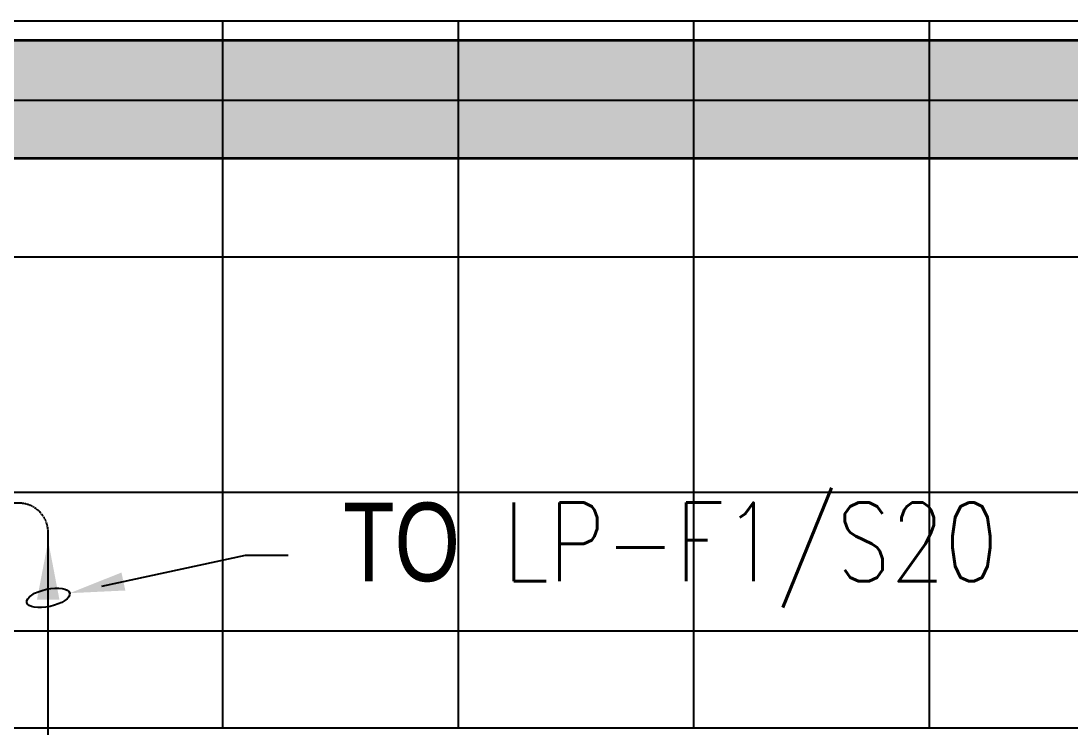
# Model space of a CAD drawing. Extents: x -12260 to 57327, y -29287 to 19916.
# Drawn here: x 19182 to 21857, y -2710 to -910 of the extents above; entities that cross this region are included whole.
import ezdxf
from ezdxf import colors
from ezdxf.entities.mleader import LeaderData, LeaderLine
from ezdxf.math import Vec2, Vec3

# ---------------------------------------------------------------- set-up
doc = ezdxf.new("R2010")
doc.units = 0
doc.header["$LTSCALE"] = 0.25
doc.linetypes.add('DASHDOT', pattern=[25.4, 12.7, -6.35, 0, -6.35])
doc.linetypes.add('HIDDEN', pattern=[9.525, 6.35, -3.175])
doc.layers.add('01-First Floor-FUR$0$FALSE CEILING', color=251, linetype='Continuous')
for name, color, linetype, lineweight in [('01-First Floor-FUR$0$Walls', 251, 'Continuous', 5), ('E-LITE-CIRC @ 100', 6, 'Continuous', 25), ('E-LITE-CLNG-CNDT', 6, 'DASHDOT', 35), ('E-POWR-FLOR-CNDT', 6, 'HIDDEN', 25), ('E-POWR-FLOR-CNDT @ 100', 6, 'HIDDEN', 25), ('T-CABL-TRAY', 60, 'Continuous', 35)]:
    doc.layers.add(name, color=color, linetype=linetype, lineweight=lineweight)
doc.styles.add('DC_SIMPLEX', font='SIMPLEX.shx', dxfattribs={"width": 0.7})

# ---------------------------------------------------------------- blocks, each defined once
blk = doc.blocks.new('01-First Floor-FUR')
at = {"layer": '01-First Floor-FUR$0$FALSE CEILING', "linetype": 'Continuous'}
for p, q in [((19696.4, -2710), (19696.4, -910)), ((20296.4, -2710), (20296.4, -910)), ((20896.4, -2710), (20896.4, -910)), ((21496.4, -2710), (21496.4, -910)), ((8296.4, -1510), (48976, -1510)), ((8296.4, -2110), (48976, -2110))]:
    blk.add_line(p, q, dxfattribs=at)
at = {"layer": '01-First Floor-FUR$0$FALSE CEILING'}
blk.add_lwpolyline([(48976, -910), (8296.4, -910), (8296.4, -2710), (48976, -2710), (48976, -910)], dxfattribs=at)
at = {"layer": '01-First Floor-FUR$0$Walls'}
blk.add_line((16176, -2710), (23315.6, -2710), dxfattribs=at)
blk = doc.blocks.new('*U8')
blk.add_hatch(color=256).paths.add_polyline_path([(0.287, 0), (0, 1.5), (-0.287, 0)])
blk = doc.blocks.new('ARR0W')
at = {"color": 45}
blk.add_ellipse((0, 0), major_axis=(0.4, 0), ratio=0.4, dxfattribs=at)
at = {"color": 45, "ltscale": 0.5}
blk.add_solid([(-1.4, 0.167), (-0.4, 0), (-1.4, -0.167)], dxfattribs=at)
blk = doc.blocks.new('*U58')
at = {"lineweight": 0}
h = blk.add_hatch(dxfattribs=at)
h.set_pattern_fill('HEX', color=253, scale=8, angle=180, style=0)
h.set_pattern_definition([(180, (-14735.614, -2e-10), (6e-13, -43.99409), [25.4, -50.8]), (300, (-14735.614, -2e-10), (38.1, 21.99705), [25.4, -50.8]), (240, (-14761.014, -2e-10), (38.1, -21.99705), [25.4, -50.8])])
h.paths.add_polyline_path([(-7107.9, 300), (-7107.9, 0), (0, 0), (0, 300)])
at = {"color": 0}
for p, q in [((0, 300), (-7107.9, 300)), ((0, 0), (-7107.9, 0))]:
    blk.add_line(p, q, dxfattribs=at)
blk = doc.blocks.new('A$Cd86d5af4')
at = {"layer": 'T-CABL-TRAY', "linetype": 'Continuous', "xscale": -1, "rotation": 180}
blk.add_blockref('*U58', (-24344.6, -1686), dxfattribs=at)

msp = doc.modelspace()

# ---------------------------------------------------------------- linework, layer by layer
at = {"layer": 'E-POWR-FLOR-CNDT', "elevation": 0}
msp.add_lwpolyline([(19251.7, -2810), (19251.7, -2212.5, 0.414214), (19176.7, -2137.5), (5902.6, -2137.5, -0.414214), (5827.6, -2062.5), (5827.6, 516.4)], format="xyb", dxfattribs=at)
at = {"layer": 'E-POWR-FLOR-CNDT'}
msp.add_lwpolyline([(23391.4, -400.8), (23391.4, -1012.7, -0.414214), (23291.4, -1112.7), (13553.5, -1112.7, -0.414214), (13453.5, -1012.7), (13453.5, -32.5), (13329.7, 91.3)], format="xyb", dxfattribs=at)
msp.add_lwpolyline([(16690.7, -2586.3), (16814.5, -2462.6), (26319.5, -2462.5), (26443.2, -2586.2)], dxfattribs=at)

# ---------------------------------------------------------------- block references
at = {"layer": 'E-LITE-CLNG-CNDT'}
msp.add_blockref('01-First Floor-FUR', (0, 0), dxfattribs=at)
at = {"layer": 'E-POWR-FLOR-CNDT'}
msp.add_blockref('A$Cd86d5af4', (47641, 726), dxfattribs=at)
at = {"layer": 'E-POWR-FLOR-CNDT @ 100', "xscale": -100, "yscale": 100, "zscale": 100}
msp.add_blockref('*U8', (19251.7, -2383.7), dxfattribs=at)

# ---------------------------------------------------------------- leaders
at = {"layer": 'E-LITE-CIRC @ 100'}
ml = msp.add_multileader_mtext('Standard', dxfattribs=at)
ml.set_content('{\\Fdc_el_romans|c0;\\W0.8;TO\\Fromans|c0; \\Fsimplex|c0;LP-F1/S20}', color=256, style='DC_SIMPLEX')
ml.set_leader_properties()
ml.set_arrow_properties(name='ARR0W')
ml.build(insert=Vec2(0, 0))
ml.multileader.update_dxf_attribs({"dogleg_length": 200, "arrow_head_size": 140, "scale": 100})
ctx = ml.context
ctx.base_point, ctx.scale, ctx.char_height, ctx.arrow_head_size, ctx.landing_gap_size, ctx.plane_origin, ctx.plane_x_axis, ctx.plane_y_axis = Vec3(19863.3, -2269.6, 0), 100, 200, 140, 140, Vec3(41377.3, 2563.8, 0), Vec3(1, -0.000001, 0), Vec3(0.000001, 1, 0)
notes = []
notes.append((ctx, [(0, (1, 1, 0), (19754.5, -2269.6, 0), (1, -0.000001, 0), 108.8, [(0, [(19251.7, -2378.6, 0)], 0, [])])]))
ctx.mtext.insert, ctx.mtext.text_direction, ctx.mtext.rotation, ctx.mtext.flow_direction = Vec3(20003.3, -2136.3, 0), Vec3(1, -0.000001, 0), 6.283185, 5
ml = msp.add_multileader_mtext('Standard', dxfattribs=at)
ml.set_content('{\\Fdc_el_romans|c0;\\W0.8;TO\\Fromans|c0; \\Fsimplex|c0;LP-F1/S21}', color=256, style='DC_SIMPLEX')
ml.set_leader_properties()
ml.set_arrow_properties(name='ARR0W')
ml.build(insert=Vec2(0, 0))
ml.multileader.update_dxf_attribs({"dogleg_length": 200, "arrow_head_size": 140, "scale": 100})
ctx = ml.context
ctx.base_point, ctx.scale, ctx.char_height, ctx.arrow_head_size, ctx.landing_gap_size, ctx.plane_origin, ctx.plane_x_axis, ctx.plane_y_axis = Vec3(21054.6, -3642.3, -0.1), 100, 200, 140, 140, Vec3(42426.7, -1094.3, -0.1), Vec3(1, -0.000001, 0), Vec3(0.000001, 1, 0)
ctx.text_align_type = 2
notes.append((ctx, [(1, (1, 1, 0), (23165.3, -3642.3, -0.1), (-1, 0.000001, 0), 108.8, [(0, [(23800.2, -2166.7, -0.1)], 0, [])])]))
ctx.mtext.insert, ctx.mtext.text_direction, ctx.mtext.rotation, ctx.mtext.alignment, ctx.mtext.flow_direction = Vec3(22916.5, -3509, -0.1), Vec3(1, -0.000001, 0), 6.283185, 3, 5
for ctx, leaders in notes:
    for number, flags, end, landing, length, lines in leaders:
        leader = LeaderData()
        leader.index, (leader.has_last_leader_line, leader.has_dogleg_vector, leader.attachment_direction) = number, flags
        leader.last_leader_point, leader.dogleg_vector, leader.dogleg_length = Vec3(end), Vec3(landing), length
        for number, points, colour, breaks in lines:
            line = LeaderLine()
            line.index, line.vertices, line.color, line.breaks = number, Vec3.list(points), colors.encode_raw_color(colour), breaks
            leader.lines.append(line)
        ctx.leaders.append(leader)

doc.saveas('drawing.dxf')
